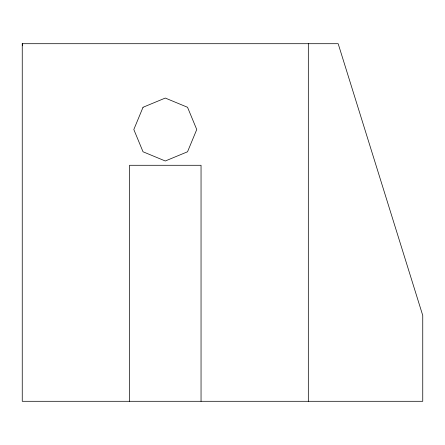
<?xml version="1.0" encoding="UTF-8"?>
<svg xmlns="http://www.w3.org/2000/svg" width="445" height="445" viewBox="0 0 445 445"><rect width="100%" height="100%" fill="white"/><g stroke="black" fill="none" stroke-linecap="round" stroke-linejoin="round"><path stroke-width="0.67" d="M22.25 43.705L338.172 43.705L422.75 315.472L422.75 401.295L22.25 401.295L22.25 43.705L22.467 45.774M308.324 43.705L308.324 401.295M201.045 401.295L201.045 165.284L129.528 165.284L129.528 401.295M143.034 107.278L133.817 129.528L143.034 151.778L165.284 160.995L187.534 151.778L196.751 129.528L187.534 107.278L165.284 98.061L143.034 107.278"/></g></svg>
